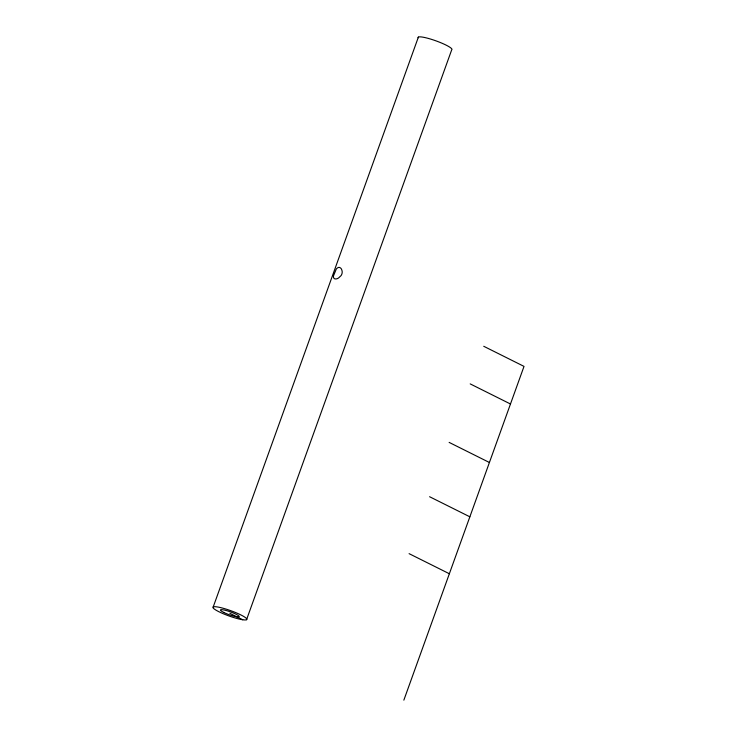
<?xml version="1.0" encoding="UTF-8"?>
<svg xmlns="http://www.w3.org/2000/svg" width="737" height="737" viewBox="0 0 737 737"><rect width="100%" height="100%" fill="white"/><g stroke="black" fill="none" stroke-linecap="round" stroke-linejoin="round"><path stroke-width="1.11" d="M213.214 606.956L418.376 37.108M246.545 619.706A17.983 2.782 19.8 0 0 224.223 608.559A17.983 2.782 19.8 0 0 218.88 611.719A17.983 2.782 19.8 0 0 246.545 619.706L451.698 49.849A17.983 2.782 19.8 0 0 435.917 40.839A17.983 2.782 19.8 0 0 418.146 37.79M403.848 700.15L524.016 366.39L483.739 346.289M470.206 383.894L510.474 403.996M449.137 442.393L489.414 462.495M429.588 496.72L469.856 516.812M409.09 553.653L449.358 573.745M229.88 613.331L242.768 619.762M333.493 275.85L333.428 277.011A6.264 3.077 -65.1 0 0 335.086 278.881A6.264 4.358 -61.5 0 0 338.78 277.794L341.102 275.574A5.739 4.901 -55.3 0 0 342.106 271.059L341.701 269.668A6.264 4.358 -61.5 0 0 339.223 267.393A6.264 3.077 -65.1 0 0 336.358 268.885L333.493 275.85M223.753 612.429A10.014 1.548 19.8 0 0 239.157 616.878A10.014 1.548 19.8 0 0 226.729 610.678A10.014 1.548 19.8 0 0 223.753 612.429"/></g></svg>
